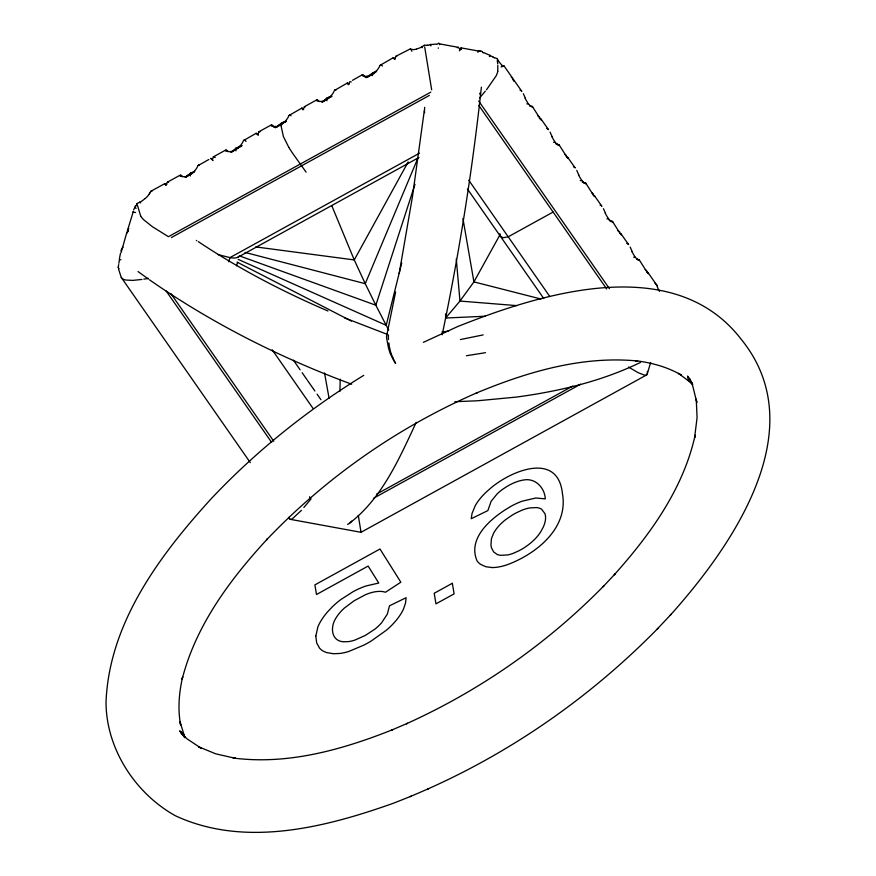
<?xml version="1.0" encoding="UTF-8"?>
<svg xmlns="http://www.w3.org/2000/svg" width="876" height="876" viewBox="0 0 876 876"><rect width="100%" height="100%" fill="white"/><g stroke="black" fill="none" stroke-linecap="round" stroke-linejoin="round"><path stroke-width="1.31" d="M128.849 228.581L127.6 229.84L127.381 232.852M339.921 391.397L340.238 379.133M461.291 48.366L461.083 47.852L460.382 48.662M394.485 59.294L393.204 57.761L393.839 58.254M481.395 87.14C472.383 170.251 459.265 252.923 442.183 334.752M424.269 110.836L412.443 196.771L399.182 273.509M594.563 196.563L594.388 195.479L593.304 195.03M514.135 81.183L513.971 80.066L512.942 79.705M121.085 252.682L126.878 232.282L128.29 231.275M621.237 234.888L621.062 233.782L619.693 233.301M395.613 291.96L386.612 336.099M497.732 71.438L497.831 65.328M401.723 262.964L386.207 325.314L388.747 330.055M479.862 93.163L479.632 94.028M650.66 362.5L647.265 373.964L647.397 371.369M647.265 373.964L646.981 374.567A10.457 3.745 40.1 0 1 644.572 375.169L638.286 372.738L628.486 367.066M648.262 273.706L648.065 272.535L646.915 271.998M127.491 230.432L133.327 211.455M228.735 261.76L229.961 257.61L419.484 153.191M236.531 265.811L237.549 262.362M257.654 134.718L256.153 133.283L257.172 133.776M302.899 109.741L301.64 108.219L302.494 108.591M348.385 84.676L347.126 83.154L347.98 83.527M414.983 184.321L375.837 305.22L386.207 325.314L238.195 259.395M541.182 119.99L540.875 118.753L539.342 118.391M198.326 165.454L208.838 159.498M289.354 115.293L301.64 108.219M334.84 90.228L347.126 83.154M380.392 65.131L393.204 57.761M271.867 125.334L270.991 125.421M317.353 100.269L316.477 100.357M418.049 157.746L365.237 283.693L375.837 305.22L239.728 255.989M416.242 422.32C399.314 458.4 382.396 497.754 350.039 522.841M166.331 185L167.239 182.328L168.564 182.186M567.856 158.315L567.703 157.187L566.323 156.705M459.626 50.041L460.031 49.264M165.958 184.037L164.633 183.763L165.652 185.296M408.161 161.951L354.254 259.931L365.237 283.693L245.072 252.43M500.273 234.242L473.927 281.886L459.966 301.059L445.643 318.021L485.096 316.236M133.01 211.893L133.064 211.817A8.727 1.566 -2.9 0 0 135.583 212.507M396.719 56.48L395.821 56.382L395.032 58.977M351.659 521.111L350.4 522.523A9.373 8.059 -9.5 0 1 347.553 524.385M239.334 256.044L238.316 257.029A12.855 5.825 21.2 0 1 229.961 257.61L218.146 254.609M486.53 89.735L496.013 76.092A10.457 3.789 -58.5 0 0 497.765 71.405M485.359 91.137L479.632 97.915M303.841 507.511L311.035 498.937L309.546 496.801M214.631 157.001L213.339 156.924L212.43 159.585M259.942 131.838L258.825 131.871L257.938 134.499M305.428 106.773L304.311 106.806L303.184 109.631M301.421 510.336L292.288 518.855A10.457 3.789 -58.5 0 1 289.814 519.194L288.664 517.311M670.271 615.204L671.169 614.24C733.081 544.894 813.738 428.408 741.118 339.176C673.918 252.08 542.091 292.891 457.48 326.639L423.327 342.363M460.929 49.472L460.327 49.669M363.781 375.333C308.374 409.41 257.051 450.308 212.299 497.568L211.444 498.466C160.001 554.957 109.15 622.748 106.018 702.125C106.106 748.717 135.211 793.47 175.485 815.808C244.426 847.804 324.24 827.743 392.393 803.599C491.951 765.635 582.606 705.016 657.219 629.077L658.007 628.234M657.219 629.077L671.169 614.24M457.294 47.72L458.378 47.392L460.064 49.582A16.71 2.387 -75.9 0 1 460.349 48.859M489.377 56.611L490.188 55.856M187.42 175.901L185.887 177.259L190.694 173.01L194.636 171.477L187.289 175.518M240.177 146.38L231.439 152.161L236.246 147.913L242.203 145.624M329.157 97.017L322.412 102.032L327.219 97.794L331.281 96.645M367.953 76.935C384.181 67.113 373.636 71.449 366.332 77.614L369.781 75.511M180.828 175.485L179.952 175.572A4.479 0.799 34.8 0 0 180.16 175.835M226.38 150.387L225.504 150.475M362.905 75.172L362.029 75.259M497.59 62.743L497.459 61.572L498.488 60.685A17.892 3.515 61.3 0 1 497.064 58.648M278.327 125.356L285.664 121.315L281.733 122.859L276.925 127.097M256.153 133.283L243.867 140.357A4.479 0.756 87.4 0 0 243.78 140.489M348.67 84.567L349.896 81.621L351.276 81.928M185.405 177.237L188.855 175.134M230.957 152.139L233.257 150.738M275.294 127.776L282.192 123.582M321.93 102.01L325.379 99.919M372.081 74.121L374.38 72.719L372.76 72.697L373.045 73.573M352.47 80.351L362.062 74.909M213.437 156.815L225.537 150.135M258.924 131.75L271.023 125.071M304.41 106.686L316.51 100.006M167.36 182.208L179.985 175.233M150.847 191.286L164.666 183.686M395.897 56.283L410.472 48.815M430.773 92.144L168.433 236.695L152.369 226.687L143.763 219.81A10.457 3.745 40.1 0 1 140.598 215.923M171.378 237.56L429.36 95.418M237.604 257.402L418.936 157.483M553.106 212.058L508.2 236.805L502.988 237.768L500.163 235.962A15.439 7.282 -34.9 0 1 499.681 233.903M376.669 494.086L572.816 386.02M373.483 498.291L580.536 384.214M646.597 374.939L361.011 532.301L290.263 519.326M212.134 159.793L210.667 158.348L211.685 158.841M328.829 97.816L332.015 96.294M284.404 122.377L286.529 121.359M238.918 147.431L241.042 146.423M640.531 362.39C601.56 381.345 558.877 391.386 516.106 397.113L477.442 400.781L454.852 401.712M409.957 796.711L411.162 796.207M427.652 789.145L428.703 788.707M526.837 103.905L528.316 103.905M553.566 142.251L555.034 142.251M580.24 180.555L581.719 180.544M606.926 218.847L608.393 218.847M633.644 257.205L635.122 257.194M150.924 191.253L151.055 191.209A10.873 4.577 74.9 0 1 152.194 190.924M380.71 64.638L381.564 64.89M335.158 89.735L336.012 89.987M289.671 114.8L290.525 115.052M244.185 139.864L245.039 140.105M198.644 164.962L199.345 165.115M437.682 44.041L436.642 44.326M119.662 260.008L120.899 259.635M460.458 339.549L483.18 334.895M148.482 278.382L143.817 279.148M466.437 355.733L485.49 352.689M141.967 279.433L132.78 280.397L125.958 280.046A10.457 5.322 -9.2 0 1 122.06 278.415L121.271 277.44L250.317 462.648M441.843 332.048L448.567 331.106M427.674 45.355L426.951 45.377M529.739 105.766L532.29 106.357L540.722 119.596M556.468 144.113L559.008 144.704L567.407 157.899M583.142 182.405L585.694 183.007L594.092 196.191M609.827 220.708L612.368 221.299L620.766 234.494M636.545 259.055L639.097 259.657L647.813 273.323M283.342 122.881L281.733 122.859L282.006 123.735M237.856 147.945L236.246 147.913L236.52 148.8M492.038 567.549L485.895 566.75L480.804 564.472A59.469 28.032 -34.9 0 1 477.113 560.979C466.503 536.846 494.173 515.548 512.843 505.299A45.793 21.582 -34.9 0 1 522.271 501.16L535.773 497.995L545.31 498.871C544.762 487.801 535.335 477.792 523.782 479.982A29.335 13.819 -34.9 0 0 510.861 484.297A32.346 15.242 -34.9 0 0 507.642 486.049L503.021 489.027A24.955 11.76 -34.9 0 0 496.999 494.053L491.129 501.324L487.866 510.599L471.233 518.712L472.033 513.5L475.307 505.551A39.683 18.703 -34.9 0 1 481.088 497.459A39.814 18.768 -34.9 0 1 489.06 489.575C508.945 471.485 557.903 450.242 562.425 493.56C568.754 528.162 536.189 554.048 507.149 564.768A45.694 21.539 -34.9 0 1 499.189 566.871A44.326 20.893 -34.9 0 1 492.038 567.549M516.785 305.625L459.966 301.059L456.276 258.913M255.715 246.912L354.254 259.931L331.785 205.674M461.258 47.917L480.19 51.334M439.194 43.811L458.247 47.315M520.026 90.108L521.603 91.027A4.479 2.365 -64.5 0 1 521.789 91.334M546.744 128.454L548.321 129.385A4.479 2.365 -64.5 0 1 548.507 129.681M573.43 166.747L574.853 167.447M600.104 205.05L601.527 205.75M626.833 243.397L628.256 244.097M537.897 115.895L539.78 117.22M564.571 154.198L566.465 155.523M617.941 230.793L619.836 232.118M511.266 77.296L512.482 77.942L513.686 80.822M541.094 299.045L473.927 281.886L462.933 218.496M591.574 192.556L593.151 193.815M645.251 269.6L646.882 270.947M351.648 384.203C280.342 357.824 211.85 323.288 149.424 279.772M494.382 57.739L493.199 57.279M388.156 334.709L344.64 317.922M327.963 311.002C282.871 291.664 239.148 268.899 198.304 241.634M135.156 207.809L136.141 208.302M237.133 262.165L351.407 321.087M483.607 52.932L482.358 52.232M139.558 202.268L140.664 202.914M138.025 271.56L148.329 278.995M364.679 76.639L365.577 77.548M273.64 126.801L274.287 127.447M692.029 383.754L688.262 379.801L692.04 383.535L678.462 373.395L681.418 375.114C667.315 366.891 651.295 362.62 635.177 360.649L637.673 361.011C582.135 355.546 527.034 371.939 476.281 393.072L477.409 392.59C398.284 426.962 326.069 477.365 266.567 539.835L267.421 538.926C230.213 579.233 195.895 625.245 182.142 679.218L182.679 676.743C179.054 692.5 177.642 708.969 180.609 724.956L180.018 721.572L184.562 736.617M371.895 74.832L372.53 75.61M326.343 99.93L326.978 100.707M281.492 125.772L280.857 124.994L283.43 136.623L288.795 147.321M235.37 150.059L236.005 150.836M189.829 175.156L190.453 175.934M692.423 383.776L687.956 377.885L692.817 384.378M184.146 736.705L179.679 730.814L184.956 737.044L181.168 733.311L187.201 738.95L201.513 748.487L198.567 746.768L215.781 753.853L235.611 758.353L233.082 757.992C287.602 765.164 342.231 749.747 392.481 729.741L391.276 730.245L407.493 723.313L406.442 723.762C480.004 690.562 547.369 643.542 603.838 585.869L603.049 586.723L615.127 573.879L614.218 574.842C650.156 534.656 683.346 488.775 695.128 435.23L694.591 437.737L697.077 417.644L696.245 399.127L696.836 402.478L692.697 385.834L689.401 378.257L691.602 383.108L687.518 376.067L691.492 382.297M514.124 80.395L521.603 91.027M541.171 119.224L548.321 129.385M567.867 157.592L575.006 167.677A4.479 2.365 -64.5 0 1 575.193 167.984M594.552 195.885L601.692 205.969A4.479 2.365 -64.5 0 1 601.878 206.276M621.226 234.111L628.41 244.327A4.479 2.365 -64.5 0 1 628.596 244.623M608.108 218.431L607.769 217.949M121.271 277.44L118.523 269.02M504.083 65.974L512.767 78.446M648.251 272.962L656.923 285.357M478.679 101.003L609.477 288.73M478.778 105.383L606.707 288.981M468.748 180.182L549.799 296.504M467.455 189.008L543.777 298.552M293.405 360.167L294.752 362.106M295.256 362.828L300.118 369.814M302.143 372.705L306.939 379.604M307.509 380.425L313.17 388.55M313.564 389.108L314.9 391.035M317.068 394.134L320.966 399.73M272.162 349.754L313.05 408.435M170.831 293.515L273.739 441.219M166.111 290.931L271.637 442.402M184.891 737.537L181.168 731.898L184.475 737.088M140.642 215.934L137.422 205.181M395.24 363.124L394.539 361.897A22.524 3.942 60.6 0 1 393.247 359.565L392.065 357.255A12.888 2.256 60.6 0 1 390.389 353.597M395.667 363.299L395.328 362.675A22.426 4.698 61.7 0 1 394.09 360.332L392.952 357.999M184.617 736.552L182.777 732.905L184.967 737.734M327.219 97.794L327.493 98.681M190.694 173.01L190.968 173.897M422.265 47.753L421.98 46.658A17.892 8.508 -34.9 0 0 424.411 45.333M430.74 44.95L430.904 45.891M324.514 372.968L329.069 398.208M360.846 531.327L360.956 531.929L358.317 515.46M424.674 46.91L431.671 89.823M389.371 346.305L388.878 342.899M497.294 60.225L497.459 61.572M424.608 112.697L424.477 111.362A42.891 36.923 -9.5 0 1 424.696 107.31M497.601 62.798L497.699 63.806M388.506 339.549L388.397 338.005M445.588 313.926L445.643 318.021M545.474 516.095A47.052 22.174 -34.9 0 0 544.949 513.664L541.565 509.175A30.638 14.443 -34.9 0 0 536.375 507.565L529.531 507.96A29.74 14.016 -34.9 0 0 521.921 510.215L516.424 512.767A38.774 18.276 -34.9 0 0 512.077 515.219L505.529 519.731A27.616 13.02 -34.9 0 0 499.035 525.731L498.105 526.783A30.342 14.301 -34.9 0 0 495.564 530.057A29.521 13.917 -34.9 0 0 493.538 533.331L491.425 538.685L490.954 544.949A61.561 29.017 -34.9 0 0 491.556 547.982L493.67 551.957L497.13 554.431A31.186 14.695 -34.9 0 0 500.875 555.318L507.532 554.957A26.674 12.571 -34.9 0 0 513.686 553.15L518.997 550.73A31.021 14.618 -34.9 0 0 534.272 539.747A30.441 14.345 -34.9 0 0 540.612 532.006L543.273 527.122A44.577 21.013 -34.9 0 0 545.496 516.084M388.429 338.048A34.514 7.227 61.7 0 1 388.484 335.607M391.254 354.09A34.219 7.172 61.7 0 1 389.623 347.389M392.952 357.999A12.998 2.727 61.7 0 1 391.397 354.254M196.388 240.407A9.756 8.399 -9.5 0 1 196.728 240.725M386.601 335.935A34.076 5.968 60.6 0 0 386.677 338.278L388.265 346.918A33.726 5.902 60.6 0 0 390.247 353.433M288.784 147.387A45.727 8.793 61.1 0 0 294.084 155.326L305.812 171.74A13.326 2.562 61.1 0 0 306.118 172.101M285.576 121.173A10.457 4.752 -35.3 0 1 280.824 124.819A10.457 4.807 -33.9 0 1 275.721 126.659M347.717 83.034A26.422 3.92 58.5 0 1 348.823 84.008M302.231 108.098A26.422 3.92 58.5 0 1 303.665 109.401M394.167 58.287A33.211 3.405 64 0 1 394.835 59.185M393.652 57.86A16.458 1.544 63.2 0 1 394.145 58.418M381.881 65.536A22.13 3.537 59 0 1 382.396 66.018M380.293 65.273A4.479 0.756 87.4 0 1 380.381 65.01M379.79 65.689A11.421 4.424 -39.7 0 1 376.33 71M376.614 71.022A10.457 4.752 -35.3 0 1 371.862 74.657A10.457 4.807 -33.9 0 1 366.759 76.497M362.708 74.679A22.13 4.971 63.3 0 1 364.46 76.015M362.237 75.511A4.479 0.799 34.8 0 1 362.106 75.303M366.945 76.278A11.421 4.84 -27.9 0 1 362.215 75.391M334.752 90.37A4.479 0.756 87.4 0 1 334.829 90.108M334.238 90.786A11.421 4.424 -39.7 0 1 330.789 96.097M331.062 96.119A10.457 4.752 -35.3 0 1 326.31 99.754A10.457 4.807 -33.9 0 1 321.207 101.594M317.156 99.776A22.13 4.971 63.3 0 1 318.908 101.112M316.685 100.609A4.479 0.799 34.8 0 1 316.554 100.401M321.393 101.375A11.421 4.84 -27.9 0 1 316.663 100.488M290.843 115.698A22.13 3.537 59 0 1 291.018 115.851M289.266 115.435A4.479 0.756 87.4 0 1 289.343 115.161M288.751 115.851A11.421 4.424 -39.7 0 1 285.302 121.151M421.925 46.888A16.918 8.048 -34.9 0 1 416.516 48.99M416.144 49.198A14.071 6.373 -34 0 1 411.895 49.505M411.829 49.385A11.727 4.917 -31 0 1 410.395 48.87M411.304 50.611A10.873 0.624 48.7 0 1 411.917 51.235M426.875 45.289A19.338 8.88 16 0 1 424.345 45.223M460.853 48.322A12.636 5.497 13.5 0 1 461.072 49.505M459.429 50.841A35.664 5.365 -76.8 0 1 459.561 50.556M578.872 175.036A11.421 0.953 64 0 1 576.758 170.382M581.04 179.251A10.501 1.818 61.3 0 1 578.488 174.861M582.277 182.197A22.13 11.235 -36.6 0 1 583.328 182.12M585.803 183.139A4.479 1.434 -8.5 0 1 585.836 183.325M586.11 183.708A11.421 1.982 54.2 0 1 583.712 182.438M584.062 183.04A10.501 1.927 60.1 0 1 581.62 180.127M552.187 136.733A11.421 0.953 64 0 1 550.073 132.079M554.366 140.959A10.501 1.818 61.3 0 1 551.803 136.568M555.953 143.861A22.13 11.235 -36.6 0 1 556.643 143.828M559.118 144.847A4.479 1.434 -8.5 0 1 559.151 145.033M559.435 145.416A11.421 1.982 54.2 0 1 557.026 144.146M557.388 144.748A10.501 1.927 60.1 0 1 554.935 141.824M525.469 98.386A11.421 0.953 64 0 1 523.355 93.732M527.637 102.602A10.501 1.818 61.3 0 1 525.085 98.222M529.586 105.492A22.13 11.235 -36.6 0 1 529.925 105.47M532.4 106.489A4.479 1.434 -8.5 0 1 532.433 106.675M532.707 107.058A11.421 1.982 54.2 0 1 530.308 105.799M530.659 106.39A10.501 1.927 60.1 0 1 528.217 103.477M639.206 259.789A4.479 1.434 -8.5 0 1 639.239 259.975M639.513 260.358A11.421 1.982 54.2 0 1 637.115 259.088M637.465 259.69A10.501 1.927 60.1 0 1 635.023 256.767M632.275 251.686A11.421 0.953 64 0 1 630.162 247.032M634.443 255.901A10.501 1.818 61.3 0 1 631.892 251.511M609.313 220.456A22.13 11.235 -36.6 0 1 610.014 220.413M612.488 221.442A4.479 1.434 -8.5 0 1 612.51 221.628M612.795 222.011A11.421 1.982 54.2 0 1 610.386 220.741M610.747 221.343A10.501 1.927 60.1 0 1 608.305 218.42M605.557 213.328A11.421 0.953 64 0 1 603.433 208.674M607.725 217.555A10.501 1.818 61.3 0 1 605.174 213.164M497.086 58.55A19.338 8.848 16.7 0 1 494.436 57.663M501.62 64.813A16.918 3.329 61.3 0 1 498.641 61.254M503.689 66.313A14.071 2.486 60.1 0 1 501.959 65.339M503.996 65.864A11.727 1.807 56.8 0 1 503.689 66.215M502.342 66.193A5.814 0.69 -10.8 0 1 503.415 66.149M501.105 66.959A10.873 2.026 -26.7 0 1 502.211 66.642M659.508 291.401A14.071 2.376 60.9 0 1 657.493 287.383M657.537 287.142A11.727 1.292 61.6 0 1 656.398 284.612M655.598 283.901A5.814 3.997 -68.8 0 1 656.77 285.488M654.963 283.287A10.873 7.665 -46.2 0 1 655.401 283.506M119.07 268.669A17.892 3.362 61 0 1 118.205 267.399M118.709 264.585A19.338 3.559 -79.5 0 1 118.129 267.224M127.852 231.461A12.636 2.201 -76.3 0 1 127.896 230.202M257.27 133.962A16.71 2.289 57.4 0 1 257.796 134.455M258.015 134.893A29.609 4.172 57.8 0 1 258.343 135.222M214.708 157.22A26.422 6.231 63.8 0 1 215.102 157.527M211.784 159.027A16.71 2.289 57.4 0 1 212.31 159.52M212.529 159.958A29.609 4.172 57.8 0 1 213.087 160.527M166.035 184.168A16.666 3.11 52.3 0 1 166.67 184.584M226.183 149.905A22.13 4.971 63.3 0 1 227.935 151.23M225.712 150.738A4.479 0.799 34.8 0 1 225.581 150.53M230.421 151.504A11.421 4.84 -27.9 0 1 225.69 150.617M230.235 151.723A10.457 4.807 -33.9 0 0 235.348 149.884A10.457 4.752 -35.3 0 0 240.09 146.237M245.357 140.751A22.13 3.537 59 0 1 246.046 141.408M243.265 140.916A11.421 4.424 -39.7 0 1 239.816 146.215M180.631 175.003A22.13 4.971 63.3 0 1 182.383 176.328M184.869 176.602A11.421 4.84 -27.9 0 1 180.149 175.715M184.683 176.821A10.457 4.807 -33.9 0 0 189.796 174.981A10.457 4.752 -35.3 0 0 194.538 171.335M198.228 165.586A4.479 0.756 87.4 0 1 198.304 165.323M197.713 166.013A11.421 4.424 -39.7 0 1 194.264 171.313M271.669 124.841A22.13 4.971 63.3 0 1 273.421 126.177M271.199 125.673A4.479 0.799 34.8 0 1 271.067 125.465M275.907 126.44A11.421 4.84 -27.9 0 1 271.177 125.553M139.503 202.301A17.892 8.508 -34.9 0 1 137.127 203.615M137.127 203.32A19.338 3.646 -79 0 1 136.382 205.192M144.836 198.721A16.918 8.048 -34.9 0 1 139.678 202.422M149.008 194.428A14.071 6.329 -35.1 0 1 145.23 198.545M150.114 192.304A11.727 4.708 -36.8 0 1 148.975 194.264M150.081 192.906A5.814 2.08 -88 0 1 150.869 191.559M438.307 47.906A22.973 4.796 -72.8 0 1 438.285 48.268M438.241 43.22A8.727 2.869 -49.4 0 1 439.621 44.687M435.952 44.041A24.243 9.8 13.5 0 1 430.313 44.479M430.51 44.796A16.337 7.074 14.3 0 1 427.838 45.125M490.472 55.44A24.243 9.494 17.3 0 1 484.362 52.823M493.374 57.104A16.337 6.92 17.4 0 1 490.44 55.725M477.869 52.286A22.973 13.052 -87.7 0 1 478.197 52.045M478.186 51.213A8.727 5.398 63.1 0 1 482.391 51.575M120.976 251.029A8.727 7.588 58 0 1 123.056 247.141M120.428 253.449A24.243 2.716 -79 0 1 119.278 259.373M119.377 260.205A16.337 2.376 -79.6 0 1 118.829 263.304M135.32 206.079A24.243 3.438 -75.8 0 1 133.623 209.922M136.098 205.521A16.337 2.748 -77.1 0 1 135.232 207.24M315.809 636.031L316.696 642.973L319.609 648.207A56.316 26.543 -34.9 0 0 327.011 652.664L333.603 653.726L339.691 653.474A46.22 21.78 -34.9 0 0 348.67 651.514L363.956 645.075A70.332 33.146 -34.9 0 0 371.183 641.035L386.59 630.063A44.775 21.101 -34.9 0 0 395.602 621.062A46.713 22.02 -34.9 0 0 398.076 617.974A44.479 20.969 -34.9 0 0 403.518 608.995L405.489 603.246L406.135 597.695L389.502 605.809L387.345 614.109L381.531 622.902A27.539 12.976 -34.9 0 1 374.884 629.143L365.303 635.439L354.725 640.159A30.069 14.169 -34.9 0 1 348.068 641.659L343.272 641.758A34.427 16.228 -34.9 0 1 338.333 640.465C330.734 636.403 331.424 625.595 335.322 619.135A30.342 14.301 -34.9 0 1 339.187 613.474A28.667 13.512 -34.9 0 1 344.487 607.966L354.112 600.783L365.193 594.837A30.342 14.301 -34.9 0 1 374.348 591.924A34.974 16.48 -34.9 0 1 385.462 592.253L400.847 582.201L379.987 549.011L314.889 584.883L316.499 594.508L368.139 566.06L378.75 583.033L365.916 586A45.716 21.55 -34.9 0 0 352.908 591.793L340.841 599.556A43.625 20.564 -34.9 0 0 332.212 606.948L327.657 611.777A52.253 24.627 -34.9 0 0 323.583 616.89L322.401 618.587A47.468 22.371 -34.9 0 0 317.922 626.8L315.809 636.031M452.334 583.285L434.2 593.271L435.974 603.86L454.107 593.873L452.334 583.285"/></g></svg>
